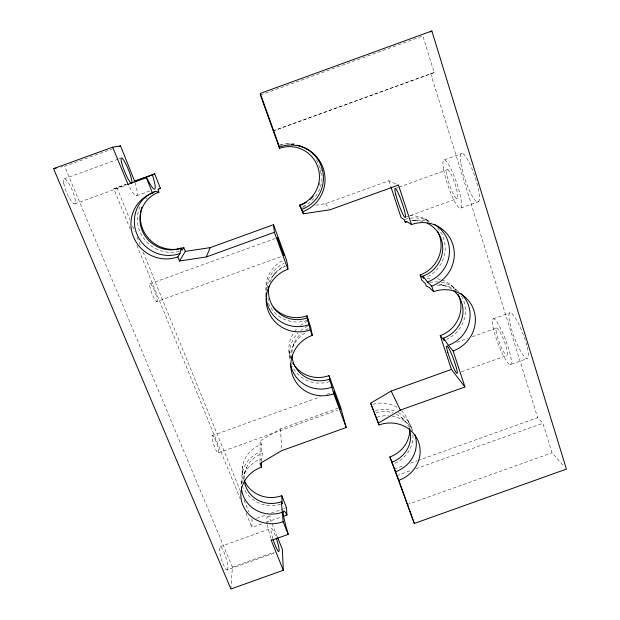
<?xml version="1.0" encoding="UTF-8"?>
<svg xmlns="http://www.w3.org/2000/svg" width="620" height="620" viewBox="0 0 620 620"><rect width="100%" height="100%" fill="white"/><g stroke="black" fill="none" stroke-linecap="round" stroke-linejoin="round"><path stroke-width="0.46" stroke-dasharray="3.1 2.33" d="M261.446 461.567L262.306 453.491L261.469 451.391L261.493 444.323L260.137 440.882L280.48 428.862L337.869 408.239M259.989 461.606L260.137 440.882M261.826 523.908L251.883 527.465L252.077 519.947L251.348 518.157M241.637 483.933L241.792 481.267M242.242 473.417L242.676 465.907M230.911 589L232.392 567.122L64.612 166.307L112.437 148.901M293.058 346.146L294.578 342.101M244.133 474.052L246.706 467.255M273.567 275.04L275.226 273.133M130.293 229.222L113.863 188.922L125.907 184.326M260.4 95.061L422.856 35.945L434.194 72.532L273.273 130.998M64.232 178.808L117.831 159.309M118.746 158.983L120.559 158.317M273.056 130.859L434.194 72.532M113.863 188.922L126.581 184.303M74.772 203.887L126.209 185.194M136.64 195.719L150.203 190.797M444.47 159.805L462.195 153.388M315.812 205.174L325.384 203.74L388.88 180.745L398.466 185.039M395.374 188.48L398.071 187.504M398.97 187.178L447.555 169.593M149.854 283.882L275.544 238.398M156.612 301.622A9.556 1.728 69.2 0 0 153.574 288.602A9.556 1.728 69.2 0 0 150.102 287.82A9.556 1.728 69.2 0 0 156.612 301.622L281.139 256.595M405.387 217.287L457.389 198.485M460.893 208.033L478.524 201.663M493.288 318.82L510.128 312.759M456.855 342.287L467.705 338.388M472.231 336.761L496.643 327.98M212.304 435.628L320.47 396.738M326.833 394.452L331.382 392.817M218.403 452.84L337.567 410.029M461.474 371.767L506.742 355.508A14.694 2.519 69.2 0 0 501.627 335.04A14.694 2.519 69.2 0 0 496.845 334.684A14.694 2.519 69.2 0 0 506.742 355.508M510.113 364.7A24.49 4.193 69.2 0 0 501.743 330.801A24.49 4.193 69.2 0 0 493.613 329.77A24.49 4.193 69.2 0 0 510.113 364.7L526.985 358.639M256.603 518.328L266.569 514.755M271.095 513.135L282.867 508.919M283.774 508.594L286.487 507.625M394.227 469.03L404.209 465.457M410.564 463.179L416.919 460.9M417.826 460.582L537.641 417.663L542.895 423.259L552.048 452.802L563.921 466.271M267.832 516.863L272.351 515.243M266.352 522.288L281.589 516.933M396.738 475.602L410.355 470.719M415.803 468.774L542.895 423.259M220.232 546.639L271.428 528.31M232.392 567.122L274.164 552.18M407.131 504.626L552.048 452.802M227.098 569.943A12.175 2.433 72.8 0 0 224.083 552.42A12.175 2.433 72.8 0 0 219.705 552.505A12.175 2.433 72.8 0 0 227.098 569.943L275.079 552.777M60.938 167.09L62.775 166.695M302.421 207.196L305.288 206.762M415.919 220.185L412.502 220.456A29.186 28.257 -47.2 0 1 423.654 221.72M440.874 284.681L445.555 285.983M424.491 218.659L428.242 220.844M451.228 285.285L455.514 288.943M401.458 417.477L406.193 422.29M325.384 203.74L328.949 208.25M408.286 421.197L411.486 427.722M136.865 245.35L240.196 498.805M246.039 513.135L251.883 527.465M116.909 187.589L130.022 219.844M132.572 226.114L134.757 231.485M136.95 236.863L140.593 245.822M143.142 252.092L240.421 491.28M244.063 500.239L248.798 511.887M277.318 536.75L270.738 520.513A24.366 3.425 72 0 0 267.104 522.761M388.88 180.745L390.67 186.132M430.652 73.594L537.641 417.663M288.966 351.284L289.563 356.415M280.48 428.862L281.713 449.694M426.971 278.806A30.357 29.078 -37.4 0 1 431.318 278.357M437.41 278.783A30.357 29.078 -37.4 0 1 441.192 279.705M442.122 280.015A30.357 29.078 -37.4 0 1 456.258 291.005M401.373 410.634A29.365 27.636 -19.9 0 1 409.634 427.382M373.077 404.302A29.365 27.636 -19.9 0 1 397.761 407.797M398.272 412.602A30.008 28.187 -19.9 0 1 412.455 431.28M412.928 434.938A30.008 28.187 -19.9 0 1 393.475 463.884M375.317 410.564A30.008 28.187 -19.9 0 1 396.56 411.773M376.138 412.68A27.636 25.963 -19.9 0 1 393.034 412.897M396.296 414.214A27.636 25.963 -19.9 0 1 408.642 426.94M377.014 417.307A30.682 28.76 -19.9 0 1 388.5 415.71M392.026 416.059A30.682 28.76 -19.9 0 1 413.346 431.071M409.851 215.776A30.977 30.016 -47.7 0 1 429.722 221.898M280.007 144.817A31.953 31.558 79.2 0 1 291.005 143.592M291.927 143.669A31.953 31.558 79.2 0 1 294.671 144.057M316.526 159.859A31.953 31.558 79.2 0 1 320.517 173.104M319.912 182.303A31.953 31.558 79.2 0 1 319.222 184.993M437.503 227.804A31.69 30.674 -47.2 0 1 426.235 277.388M405.17 219.441A31.69 30.674 -47.2 0 1 431.381 222.596M279.527 145.592A32.697 32.302 79.5 0 1 285.076 144.297M286.944 144.088A32.697 32.302 79.5 0 1 290.733 144.011M320.718 167.718A32.697 32.302 79.5 0 1 302.413 206.762M411.285 220.929A32.434 31.364 -46.7 0 1 428.753 221.735M461.559 296.252A31.039 29.698 -37.1 0 1 446.687 339.357M429.823 282.495A31.039 29.698 -37.1 0 1 437.86 281.899M441.393 282.301A31.039 29.698 -37.1 0 1 457.397 290.726M439.061 284.425A28.59 27.35 -37.1 0 1 451.748 289.137M527.248 347.247A24.498 4.696 69.1 0 1 518.63 347.34A24.498 4.696 69.1 0 1 510.198 312.744A24.498 4.696 69.1 0 1 527.062 346.487M437.364 285.649A31.759 30.334 -36.9 0 1 458.622 291.656M307.156 320.439A31.387 30.83 -10.5 0 1 268.282 302.909M266.011 290.648A31.387 30.83 -10.5 0 1 284.169 263.291M280.558 504.293A30.031 28.04 -6.5 0 1 243.769 487.878M242.242 482.577A30.031 28.04 -6.5 0 1 261.469 451.391M179.304 251.278A32.938 31.907 36.8 0 1 145.692 240.87A32.938 31.907 36.8 0 1 139.981 206.561M329.638 381.556A30.83 29.76 -14.5 0 1 292.322 366.366M289.912 358.98A30.83 29.76 -14.5 0 1 297.925 333.134M300.576 330.692A30.83 29.76 -14.5 0 1 307.427 326.407M266.918 288.184A32.124 31.519 -10.7 0 1 285.549 266.205M270.095 282.053A28.907 28.396 -10.5 0 1 284.937 265.67M268.863 300.506A30.682 30.171 -10.2 0 1 267.825 298.088M266.05 290.416A30.682 30.171 -10.2 0 1 282.86 260.54M290.09 358.228A31.543 30.403 -14.6 0 1 305.993 332.382M291.919 352.586A28.396 27.412 -14.5 0 1 301.196 333.32M305.683 330.026A28.396 27.412 -14.5 0 1 308.163 328.701M290.346 357.81A30.148 29.148 -14.5 0 1 293.857 332.545M294.353 331.824A30.148 29.148 -14.5 0 1 297.755 327.872M300.413 325.554A30.148 29.148 -14.5 0 1 307.233 321.555M244.164 480.082A29.388 27.497 -6.4 0 1 261.493 444.323M244.226 478.601A27.66 25.823 -6.5 0 1 262.306 453.491M241.444 484.073A30.705 28.605 -6.6 0 1 261.454 458.777M145.964 199.097A32.178 31.186 37.4 0 1 147.072 197.648M272.877 538.741A12.175 1.713 72 0 1 271.235 528.325A12.175 1.713 72 0 1 275.939 537.222M135.137 182.714A27.218 4.216 68 0 1 128.216 184.768M270.863 538.269A24.366 3.425 72 0 1 267.39 524.505M460.924 163.672A25.614 5.123 71.3 0 0 477.199 201.919A25.614 5.123 71.3 0 0 471.471 167.493A25.614 5.123 71.3 0 0 460.924 163.672M443.672 169.919A25.606 4.58 71.2 0 0 459.707 208.235A25.606 4.58 71.2 0 0 453.352 174.05A25.606 4.58 71.2 0 0 443.672 169.919M447.059 175.786A15.361 2.744 71.2 0 0 456.692 198.656A15.361 2.744 71.2 0 0 452.778 177.987A15.361 2.744 71.2 0 0 447.059 175.786M63.759 183.334A13.601 2.999 67 0 0 73.881 203.763A13.601 2.999 67 0 0 70.75 186.984A13.601 2.999 67 0 0 63.759 183.334M212.265 438.968A9.145 1.581 71.1 0 0 217.961 452.84A9.145 1.581 71.1 0 0 215.783 440.921A9.145 1.581 71.1 0 0 212.265 438.968"/><path stroke-width="0.93" d="M134.858 181.768L120.559 145.948L112.646 147.165L53.576 168.663L230.911 589L283.325 570.268L271.297 540.446L288.168 534.409L283.131 521.738A31.465 29.241 -6.8 0 1 242.792 505.013A31.465 29.241 -6.8 0 1 261.431 467.139L261.438 462.497M179.482 261.02L185.318 251.394L210.25 247.613L273.513 224.703L274.358 232.314L206.305 256.944L179.482 261.02L177.847 256.905L180.033 253.472L181.025 248.085A30.341 29.388 36.8 0 1 142.089 230.237A30.341 29.388 36.8 0 1 158.898 192.169L157.937 189.728L160.363 188.209L154.698 173.864L134.005 181.381M206.305 256.944L210.25 247.613M141.841 207.204A32.178 31.186 37.4 0 0 150.304 240.203A32.178 31.186 37.4 0 0 183.799 247.558L181.962 250.441L181.025 248.085M177.847 256.905A34.643 33.519 35.6 0 1 133.354 236.561A34.643 33.519 35.6 0 1 152.505 193.145L155.395 191.332L158.898 192.169M379.014 424.948L370.621 403.163L391.15 391.065L451.43 369.412L464.961 386.981L400.342 410.114L378.332 423.042L379.014 424.948A31.442 29.403 -19.8 0 1 418.539 442.014A31.442 29.403 -19.8 0 1 398.846 480.314L414.3 523.466L566.424 469.107L431.853 31L260.292 93.434L260.4 95.061L279.527 148.374A30.117 29.752 79.5 0 1 317.665 166.563A30.117 29.752 79.5 0 1 299.832 205.049L300.685 207.444L299.809 205.538A31.953 31.558 79.2 0 0 306.319 202.275M430.218 31.899L431.853 31M154.698 173.864L152.411 174.917L152.551 175.336A27.218 3.65 68.3 0 1 146.832 178.002L146.367 177.715L152.505 193.145M112.646 147.165L128.014 184.357M134.718 181.35L152.411 174.917M118.753 146.599L120.559 145.948M127.705 184.496L146.638 177.591M294.849 366.156A30.148 29.148 -14.5 0 0 328.988 375.642L340.605 407.255L346.2 427.513L281.774 450.639L259.974 463.489L261.431 467.139M283.379 516.297L286.952 515.019L286.487 507.625L281.774 495.682A29.388 27.497 -6.4 0 1 244.513 480.903M53.576 168.663L56.335 168.074M299.809 205.538L303.389 213.792L330.142 209.754L398.466 185.039L411.486 224.579A33.286 32.139 -46.2 0 1 452.716 244.117A33.286 32.139 -46.2 0 1 431.745 286.099L433.574 291.656A32.573 31.062 -36.6 0 1 473.874 310.302A32.573 31.062 -36.6 0 1 453.096 350.928L464.961 386.981M390.964 187.031L401.094 217.574L404.302 219.736L405.085 222.092L407.673 222.006L411.486 224.579M437.565 231.198A30.977 30.016 -47.7 0 1 420.12 274.978L423.716 278.419L422.964 276.14A29.186 28.257 -47.2 0 0 442.634 250.434A29.186 28.257 -47.2 0 0 427.118 223.107M422.964 276.14L427.482 282.015L431.745 286.099M433.574 291.656L429.272 287.447L426.227 285.998L425.475 283.728L421.84 280.178L420.12 274.978M458.141 294.322A30.357 29.078 -37.4 0 1 440.223 335.629L444.207 340.365L443.478 338.163A28.59 27.35 -37.1 0 0 453.879 290.796M443.478 338.163L448.376 345.317L453.096 350.928M303.389 213.792L302.645 211.715A34.364 33.968 80.3 0 0 323.028 167.787A34.364 33.968 80.3 0 0 279.488 147.041L279.039 146.436L279.527 148.374M391.15 391.065L400.342 410.114M286.952 515.019L286.82 514.747A24.366 2.968 71.7 0 0 283.301 513.546A24.366 2.968 71.7 0 0 287.974 533.122L288.168 534.409M299.832 205.049L302.645 211.715M277.683 537.641L282.34 549.258L283.325 570.268M183.799 247.558L185.318 251.394M244.35 480.523A27.66 25.823 -6.5 0 0 281.387 501.727L282.193 503.758L281.774 495.682M370.621 403.163L378.332 423.042M409.735 429.18A29.365 27.636 -19.9 0 1 389.895 456.94L392.669 464.186L391.925 462.117A27.636 25.963 -19.9 0 0 409.254 428.521M391.925 462.117L398.846 480.314M414.3 523.466L389.895 456.94M273.513 224.703L286.161 259.121L287.564 264.57L287.944 269.227A32.953 32.302 -10.9 0 0 268.135 310.736A32.953 32.302 -10.9 0 0 310.271 329.887L312.286 335.374A32.349 31.132 -14.6 0 0 292.632 375.542A32.349 31.132 -14.6 0 0 333.8 393.816L346.2 427.513M273.188 307.094A30.682 30.171 -10.2 0 0 306.985 315.781L310.752 327.624L312.286 335.374M268.91 286.579A28.907 28.396 -10.5 0 0 307.171 317.897L308.001 320.145L306.985 315.781M291.997 356.182A28.396 27.412 -14.5 0 0 329.677 379.099L330.476 381.269L328.988 375.642M274.358 232.314L287.944 269.227M260.292 93.434L279.488 147.041M440.223 335.629L451.43 369.412M329.677 379.099L333.8 393.816M307.171 317.897L310.271 329.887M281.387 501.727L283.131 521.738M271.273 539.578L271.297 540.446M313.123 196.23A31.953 31.558 79.2 0 1 309.938 199.508M405.085 222.092A29.186 28.257 -47.2 0 1 406.89 221.503M291.423 144.491A33.472 33.085 79.8 0 1 293.369 144.623M297.096 145.204A33.472 33.085 79.8 0 1 303.738 147.397M304.529 147.762A33.472 33.085 79.8 0 1 323.392 179.668A33.472 33.085 79.8 0 1 301.607 209.444M460.652 293.353A31.759 30.334 -36.9 0 1 448.376 345.317M434.589 224.44A32.434 31.364 -46.7 0 1 449.221 254.874A32.434 31.364 -46.7 0 1 427.482 282.015M306.024 148.552A32.697 32.302 79.5 0 1 307.636 149.575M414.834 434.535A30.682 28.76 -19.9 0 1 395.568 471.75M293.733 364.622A30.148 29.148 -14.5 0 1 292.717 363.01M332.033 387.151A31.543 30.403 -14.6 0 1 290.4 363.529M309.062 324.71A32.124 31.519 -10.7 0 1 266.228 298.236M266.104 296.414A32.124 31.519 -10.7 0 1 266.197 292.717M282.635 512.197A30.705 28.605 -6.6 0 1 241.397 486.901M158.658 188.883A32.178 31.186 37.4 0 1 160.363 188.209M180.033 253.472A33.736 32.659 36.2 0 1 136.718 233.639A33.736 32.659 36.2 0 1 155.395 191.332M276.195 537.951A12.175 1.713 72 0 1 278.845 551.459A12.175 1.713 72 0 1 273.118 539.509M283.913 255.549L277.365 237.739L283.913 255.549M340.295 409.045L334.11 391.84L340.295 409.045M395.723 194.37A15.345 1.782 70.8 0 0 404.922 217.372A15.345 1.782 70.8 0 0 399.916 197.114A15.345 1.782 70.8 0 0 395.723 194.37M447.795 352.315A14.679 1.635 69.6 0 0 456.948 373.395A14.679 1.635 69.6 0 0 451.135 353.191A14.679 1.635 69.6 0 0 447.795 352.315M121.543 162.324A13.601 2.108 68 0 0 130.952 183.024A13.601 2.108 68 0 0 127.046 166.509A13.601 2.108 68 0 0 121.543 162.324"/></g></svg>
